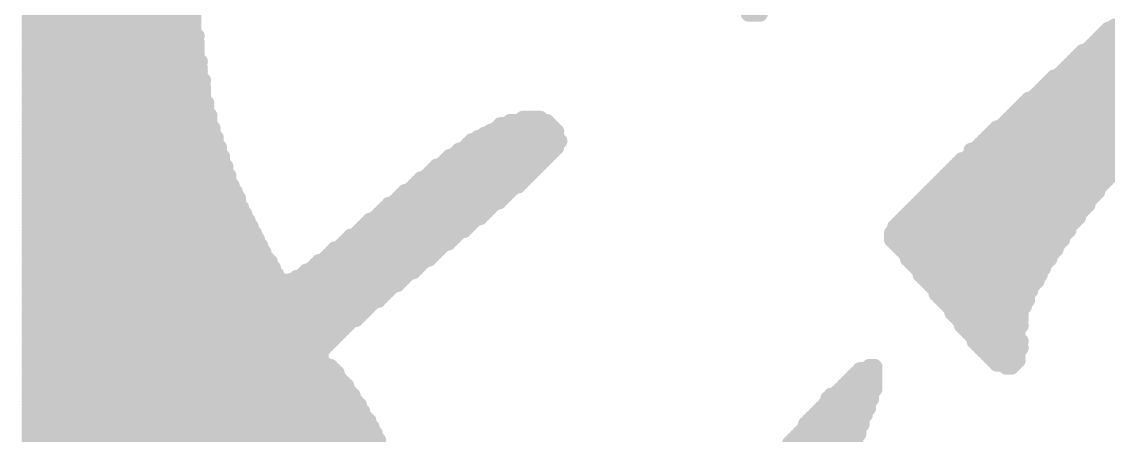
# Model space of a CAD drawing. Extents: x 0 to 224, y 0 to 219.
# Drawn here: x 11.029 to 14.498, y 37.059 to 38.379 of the extents above; entities that cross this region are included whole.
import ezdxf

# ---------------------------------------------------------------- set-up
doc = ezdxf.new("R2010")
doc.units = 0
doc.layers.add('2D_LINE_26', color=5, linetype='CONTINUOUS')

# ---------------------------------------------------------------- blocks, each defined once
blk = doc.blocks.new('SMOOTH_0$0508')
at = {"const_width": 0.0254}
blk.add_lwpolyline([(-0.0127, 0, 1), (0.0127, 0, 1)], format="xyb", close=True, dxfattribs=at)
blk = doc.blocks.new('DRAWING_1')
at = {"layer": '2D_LINE_26', "const_width": 0.0508}
for points in [[(-1.64592, 7.9248), (-1.13284, 7.9248)], [(0.65024, 7.9248), (0.6858, 7.9248)], [(-1.64592, 7.91464), (-1.12268, 7.91464)], [(-1.64592, 7.90448), (-1.12268, 7.90448)], [(-1.64592, 7.89432), (-1.12268, 7.89432)], [(-1.64592, 7.88416), (-1.12268, 7.88416)], [(-1.64592, 7.874), (-1.12268, 7.874)], [(-1.64592, 7.86384), (-1.12268, 7.86384)], [(-1.64592, 7.85368), (-1.11252, 7.85368)], [(1.778, 7.85368), (2.17932, 7.85368)], [(1.78816, 7.86384), (2.17932, 7.86384)], [(1.79832, 7.874), (2.18948, 7.874)], [(1.81864, 7.88416), (2.19964, 7.88416)], [(-1.64592, 7.84352), (-1.12268, 7.84352)], [(-1.64592, 7.83336), (-1.11252, 7.83336)], [(-1.64592, 7.8232), (-1.11252, 7.8232)], [(1.74752, 7.8232), (2.14884, 7.8232)], [(1.75768, 7.83336), (2.159, 7.83336)], [(1.76784, 7.84352), (2.16916, 7.84352)], [(-1.64592, 7.81304), (-1.11252, 7.81304)], [(-1.64592, 7.80288), (-1.11252, 7.80288)], [(-1.64592, 7.79272), (-1.11252, 7.79272)], [(-1.64592, 7.78256), (-1.11252, 7.78256)], [(1.69672, 7.78256), (2.1082, 7.78256)], [(1.70688, 7.79272), (2.11836, 7.79272)], [(1.71704, 7.80288), (2.12852, 7.80288)], [(1.73736, 7.81304), (2.13868, 7.81304)], [(-1.64592, 7.7724), (-1.10236, 7.7724)], [(-1.64592, 7.76224), (-1.11252, 7.76224)], [(-1.64592, 7.75208), (-1.10236, 7.75208)], [(1.66624, 7.75208), (2.08788, 7.75208)], [(1.6764, 7.76224), (2.09804, 7.76224)], [(1.68656, 7.7724), (2.09804, 7.7724)], [(-1.64592, 7.74192), (-1.10236, 7.74192)], [(-1.64592, 7.73176), (-1.10236, 7.73176)], [(-1.64592, 7.7216), (-1.10236, 7.7216)], [(1.6256, 7.7216), (2.0574, 7.7216)], [(1.64592, 7.73176), (2.06756, 7.73176)], [(1.65608, 7.74192), (2.07772, 7.74192)], [(-1.64592, 7.71144), (-1.0922, 7.71144)], [(-1.64592, 7.70128), (-1.10236, 7.70128)], [(-1.64592, 7.69112), (-1.0922, 7.69112)], [(-1.64592, 7.68096), (-1.0922, 7.68096)], [(1.58496, 7.68096), (2.02692, 7.68096)], [(1.59512, 7.69112), (2.03708, 7.69112)], [(1.60528, 7.70128), (2.03708, 7.70128)], [(1.61544, 7.71144), (2.04724, 7.71144)], [(-1.64592, 7.6708), (-1.0922, 7.6708)], [(-1.64592, 7.66064), (-1.0922, 7.66064)], [(-1.64592, 7.65048), (-1.0922, 7.65048)], [(1.54432, 7.65048), (1.99644, 7.65048)], [(1.56464, 7.66064), (2.0066, 7.66064)], [(1.5748, 7.6708), (2.01676, 7.6708)], [(-1.64592, 7.64032), (-1.08204, 7.64032)], [(-1.64592, 7.63016), (-1.08204, 7.63016)], [(-1.64592, 7.62), (-1.08204, 7.62)], [(-1.64592, 7.60984), (-1.08204, 7.60984)], [(1.50368, 7.60984), (1.96596, 7.60984)], [(1.51384, 7.62), (1.97612, 7.62)], [(1.524, 7.63016), (1.97612, 7.63016)], [(1.53416, 7.64032), (1.98628, 7.64032)], [(-1.64592, 7.59968), (-1.07188, 7.59968)], [(-1.64592, 7.58952), (-1.07188, 7.58952)], [(-1.64592, 7.57936), (-1.07188, 7.57936)], [(-0.11176, 7.57936), (0.00508, 7.57936)], [(-0.07112, 7.58952), (-0.01524, 7.58952)], [(1.4732, 7.57936), (1.93548, 7.57936)], [(1.48336, 7.58952), (1.94564, 7.58952)], [(1.49352, 7.59968), (1.9558, 7.59968)], [(-1.64592, 7.5692), (-1.07188, 7.5692)], [(-1.64592, 7.55904), (-1.06172, 7.55904)], [(-1.64592, 7.54888), (-1.06172, 7.54888)], [(-1.64592, 7.53872), (-1.06172, 7.53872)], [(-0.19304, 7.53872), (0.03556, 7.53872)], [(-0.17272, 7.54888), (0.03556, 7.54888)], [(-0.1524, 7.55904), (0.0254, 7.55904)], [(-0.14224, 7.5692), (0.01524, 7.5692)], [(1.4224, 7.53872), (1.905, 7.53872)], [(1.43256, 7.54888), (1.91516, 7.54888)], [(1.44272, 7.55904), (1.92532, 7.55904)], [(1.46304, 7.5692), (1.93548, 7.5692)], [(-1.64592, 7.52856), (-1.05156, 7.52856)], [(-1.64592, 7.5184), (-1.05156, 7.5184)], [(-1.64592, 7.50824), (-1.05156, 7.50824)], [(-0.24384, 7.50824), (0.03556, 7.50824)], [(-0.23368, 7.5184), (0.04572, 7.5184)], [(-0.21336, 7.52856), (0.03556, 7.52856)], [(1.39192, 7.50824), (1.87452, 7.50824)], [(1.40208, 7.5184), (1.88468, 7.5184)], [(1.41224, 7.52856), (1.89484, 7.52856)], [(-1.64592, 7.49808), (-1.0414, 7.49808)], [(-1.64592, 7.48792), (-1.0414, 7.48792)], [(-1.64592, 7.47776), (-1.0414, 7.47776)], [(-0.28448, 7.47776), (0.01524, 7.47776)], [(-0.27432, 7.48792), (0.0254, 7.48792)], [(-0.254, 7.49808), (0.03556, 7.49808)], [(1.36144, 7.48792), (1.86436, 7.48792)], [(1.36144, 7.47776), (1.8542, 7.47776)], [(1.38176, 7.49808), (1.87452, 7.49808)], [(-1.64592, 7.4676), (-1.03124, 7.4676)], [(-1.64592, 7.45744), (-1.03124, 7.45744)], [(-1.64592, 7.44728), (-1.03124, 7.44728)], [(-1.64592, 7.43712), (-1.02108, 7.43712)], [(-0.34544, 7.43712), (-0.0254, 7.43712)], [(-0.32512, 7.44728), (-0.01524, 7.44728)], [(-0.31496, 7.45744), (-0.00508, 7.45744)], [(-0.3048, 7.4676), (0.00508, 7.4676)], [(1.31064, 7.43712), (1.82372, 7.43712)], [(1.3208, 7.44728), (1.83388, 7.44728)], [(1.33096, 7.45744), (1.84404, 7.45744)], [(1.35128, 7.4676), (1.84404, 7.4676)], [(-1.64592, 7.42696), (-1.02108, 7.42696)], [(-1.64592, 7.4168), (-1.02108, 7.4168)], [(-1.64592, 7.40664), (-1.01092, 7.40664)], [(-0.37592, 7.40664), (-0.05588, 7.40664)], [(-0.36576, 7.4168), (-0.04572, 7.4168)], [(-0.3556, 7.42696), (-0.03556, 7.42696)], [(1.28016, 7.40664), (1.8034, 7.40664)], [(1.29032, 7.4168), (1.8034, 7.4168)], [(1.30048, 7.42696), (1.81356, 7.42696)], [(-1.64592, 7.39648), (-1.01092, 7.39648)], [(-1.64592, 7.38632), (-1.01092, 7.38632)], [(-1.64592, 7.37616), (-1.00076, 7.37616)], [(-1.64592, 7.366), (-1.00076, 7.366)], [(-0.42672, 7.366), (-0.10668, 7.366)], [(-0.41656, 7.37616), (-0.08636, 7.37616)], [(-0.4064, 7.38632), (-0.0762, 7.38632)], [(-0.39624, 7.39648), (-0.06604, 7.39648)], [(1.23952, 7.366), (1.76276, 7.366)], [(1.24968, 7.37616), (1.77292, 7.37616)], [(1.25984, 7.38632), (1.78308, 7.38632)], [(1.27, 7.39648), (1.79324, 7.39648)], [(-1.64592, 7.35584), (-0.9906, 7.35584)], [(-1.64592, 7.34568), (-0.9906, 7.34568)], [(-1.64592, 7.33552), (-0.98044, 7.33552)], [(-0.46736, 7.33552), (-0.13716, 7.33552)], [(-0.4572, 7.34568), (-0.127, 7.34568)], [(-0.44704, 7.35584), (-0.11684, 7.35584)], [(1.20904, 7.33552), (1.74244, 7.33552)], [(1.2192, 7.34568), (1.7526, 7.34568)], [(1.22936, 7.35584), (1.76276, 7.35584)], [(-1.64592, 7.32536), (-0.98044, 7.32536)], [(-1.64592, 7.3152), (-0.98044, 7.3152)], [(-1.64592, 7.30504), (-0.97028, 7.30504)], [(-0.508, 7.30504), (-0.1778, 7.30504)], [(-0.49784, 7.3152), (-0.16764, 7.3152)], [(-0.47752, 7.32536), (-0.14732, 7.32536)], [(1.17856, 7.30504), (1.72212, 7.30504)], [(1.18872, 7.3152), (1.73228, 7.3152)], [(1.19888, 7.32536), (1.73228, 7.32536)], [(-1.64592, 7.29488), (-0.97028, 7.29488)], [(-1.64592, 7.28472), (-0.96012, 7.28472)], [(-1.64592, 7.27456), (-0.96012, 7.27456)], [(-1.64592, 7.2644), (-0.94996, 7.2644)], [(-0.5588, 7.2644), (-0.2286, 7.2644)], [(-0.53848, 7.27456), (-0.20828, 7.27456)], [(-0.52832, 7.28472), (-0.19812, 7.28472)], [(-0.51816, 7.29488), (-0.18796, 7.29488)], [(1.13792, 7.2644), (1.69164, 7.2644)], [(1.14808, 7.27456), (1.7018, 7.27456)], [(1.15824, 7.28472), (1.7018, 7.28472)], [(1.1684, 7.29488), (1.71196, 7.29488)], [(-1.64592, 7.25424), (-0.94996, 7.25424)], [(-1.64592, 7.24408), (-0.9398, 7.24408)], [(-1.64592, 7.23392), (-0.9398, 7.23392)], [(-0.58928, 7.23392), (-0.25908, 7.23392)], [(-0.57912, 7.24408), (-0.24892, 7.24408)], [(-0.56896, 7.25424), (-0.23876, 7.25424)], [(1.1176, 7.24408), (1.67132, 7.24408)], [(1.1176, 7.23392), (1.67132, 7.23392)], [(1.12776, 7.25424), (1.68148, 7.25424)], [(-1.64592, 7.22376), (-0.92964, 7.22376)], [(-1.64592, 7.2136), (-0.92964, 7.2136)], [(-1.64592, 7.20344), (-0.91948, 7.20344)], [(-1.64592, 7.19328), (-0.91948, 7.19328)], [(-0.64008, 7.19328), (-0.30988, 7.19328)], [(-0.62992, 7.20344), (-0.29972, 7.20344)], [(-0.61976, 7.2136), (-0.28956, 7.2136)], [(-0.59944, 7.22376), (-0.2794, 7.22376)], [(1.10744, 7.22376), (1.66116, 7.22376)], [(1.10744, 7.2136), (1.651, 7.2136)], [(1.10744, 7.20344), (1.651, 7.20344)], [(1.1176, 7.19328), (1.64084, 7.19328)], [(-1.64592, 7.18312), (-0.90932, 7.18312)], [(-1.64592, 7.17296), (-0.90932, 7.17296)], [(-1.64592, 7.1628), (-0.89916, 7.1628)], [(-0.68072, 7.1628), (-0.35052, 7.1628)], [(-0.67056, 7.17296), (-0.34036, 7.17296)], [(-0.65024, 7.18312), (-0.3302, 7.18312)], [(1.12776, 7.18312), (1.63068, 7.18312)], [(1.13792, 7.17296), (1.63068, 7.17296)], [(1.14808, 7.1628), (1.62052, 7.1628)], [(-1.64592, 7.15264), (-0.89916, 7.15264)], [(-1.64592, 7.14248), (-0.889, 7.14248)], [(-1.64592, 7.13232), (-0.87884, 7.13232)], [(-1.64592, 7.12216), (-0.87884, 7.12216)], [(-0.73152, 7.12216), (-0.40132, 7.12216)], [(-0.72136, 7.13232), (-0.39116, 7.13232)], [(-0.70104, 7.14248), (-0.37084, 7.14248)], [(-0.69088, 7.15264), (-0.36068, 7.15264)], [(1.15824, 7.15264), (1.61036, 7.15264)], [(1.15824, 7.14248), (1.61036, 7.14248)], [(1.1684, 7.13232), (1.6002, 7.13232)], [(1.17856, 7.12216), (1.59004, 7.12216)], [(-1.64592, 7.112), (-0.86868, 7.112)], [(-1.64592, 7.10184), (-0.86868, 7.10184)], [(-1.64592, 7.09168), (-0.85852, 7.09168)], [(-0.77216, 7.09168), (-0.44196, 7.09168)], [(-0.762, 7.10184), (-0.42164, 7.10184)], [(-0.74168, 7.112), (-0.41148, 7.112)], [(1.18872, 7.112), (1.59004, 7.112)], [(1.19888, 7.10184), (1.57988, 7.10184)], [(1.19888, 7.09168), (1.57988, 7.09168)], [(-1.64592, 7.08152), (-0.85852, 7.08152)], [(-1.64592, 7.07136), (-0.8382, 7.07136)], [(-1.64592, 7.0612), (-0.47244, 7.0612)], [(-0.8128, 7.07136), (-0.46228, 7.07136)], [(-0.79248, 7.08152), (-0.45212, 7.08152)], [(1.20904, 7.08152), (1.56972, 7.08152)], [(1.2192, 7.07136), (1.56972, 7.07136)], [(1.22936, 7.0612), (1.55956, 7.0612)], [(-1.64592, 7.05104), (-0.49276, 7.05104)], [(-1.64592, 7.04088), (-0.50292, 7.04088)], [(-1.64592, 7.03072), (-0.51308, 7.03072)], [(-1.64592, 7.02056), (-0.52324, 7.02056)], [(1.23952, 7.05104), (1.5494, 7.05104)], [(1.24968, 7.04088), (1.5494, 7.04088)], [(1.24968, 7.03072), (1.53924, 7.03072)], [(1.25984, 7.02056), (1.53924, 7.02056)], [(-1.64592, 7.0104), (-0.5334, 7.0104)], [(-1.64592, 7.00024), (-0.55372, 7.00024)], [(-1.64592, 6.99008), (-0.56388, 6.99008)], [(1.27, 7.0104), (1.53924, 7.0104)], [(1.28016, 7.00024), (1.52908, 7.00024)], [(1.29032, 6.99008), (1.52908, 6.99008)], [(-1.64592, 6.97992), (-0.57404, 6.97992)], [(-1.64592, 6.96976), (-0.5842, 6.96976)], [(-1.64592, 6.9596), (-0.59436, 6.9596)], [(-1.64592, 6.94944), (-0.60452, 6.94944)], [(1.30048, 6.97992), (1.51892, 6.97992)], [(1.30048, 6.96976), (1.51892, 6.96976)], [(1.31064, 6.9596), (1.51892, 6.9596)], [(1.3208, 6.94944), (1.51892, 6.94944)], [(-1.64592, 6.93928), (-0.62484, 6.93928)], [(-1.64592, 6.92912), (-0.635, 6.92912)], [(-1.64592, 6.91896), (-0.64516, 6.91896)], [(1.33096, 6.93928), (1.50876, 6.93928)], [(1.33096, 6.92912), (1.51892, 6.92912)], [(1.34112, 6.91896), (1.50876, 6.91896)], [(-1.64592, 6.9088), (-0.65532, 6.9088)], [(-1.64592, 6.89864), (-0.66548, 6.89864)], [(-1.64592, 6.88848), (-0.67564, 6.88848)], [(1.35128, 6.9088), (1.50876, 6.9088)], [(1.36144, 6.89864), (1.50876, 6.89864)], [(1.3716, 6.88848), (1.50876, 6.88848)], [(-1.64592, 6.87832), (-0.6858, 6.87832)], [(-1.64592, 6.86816), (-0.69596, 6.86816)], [(-1.64592, 6.858), (-0.70612, 6.858)], [(-1.64592, 6.84784), (-0.71628, 6.84784)], [(1.3716, 6.87832), (1.51892, 6.87832)], [(1.38176, 6.86816), (1.50876, 6.86816)], [(1.39192, 6.858), (1.51892, 6.858)], [(1.40208, 6.84784), (1.50876, 6.84784)], [(-1.64592, 6.83768), (-0.71628, 6.83768)], [(-1.64592, 6.82752), (-0.71628, 6.82752)], [(-1.64592, 6.81736), (-0.71628, 6.81736)], [(1.41224, 6.83768), (1.50876, 6.83768)], [(1.4224, 6.82752), (1.50876, 6.82752)], [(1.43256, 6.81736), (1.50876, 6.81736)], [(-1.64592, 6.8072), (-0.70612, 6.8072)], [(-1.64592, 6.79704), (-0.6858, 6.79704)], [(-1.64592, 6.78688), (-0.67564, 6.78688)], [(-1.64592, 6.77672), (-0.66548, 6.77672)], [(0.99568, 6.77672), (1.05156, 6.77672)], [(1.00584, 6.78688), (1.05156, 6.78688)], [(1.03632, 6.79704), (1.05156, 6.79704)], [(1.44272, 6.8072), (1.4986, 6.8072)], [(1.4732, 6.79704), (1.48844, 6.79704)], [(-1.64592, 6.76656), (-0.66548, 6.76656)], [(-1.64592, 6.7564), (-0.65532, 6.7564)], [(-1.64592, 6.74624), (-0.64516, 6.74624)], [(0.9652, 6.74624), (1.05156, 6.74624)], [(0.97536, 6.7564), (1.05156, 6.7564)], [(0.98552, 6.76656), (1.05156, 6.76656)], [(-1.64592, 6.73608), (-0.635, 6.73608)], [(-1.64592, 6.72592), (-0.635, 6.72592)], [(-1.64592, 6.71576), (-0.62484, 6.71576)], [(0.93472, 6.71576), (1.0414, 6.71576)], [(0.94488, 6.72592), (1.05156, 6.72592)], [(0.95504, 6.73608), (1.05156, 6.73608)], [(-1.64592, 6.7056), (-0.61468, 6.7056)], [(-1.64592, 6.69544), (-0.61468, 6.69544)], [(-1.64592, 6.68528), (-0.60452, 6.68528)], [(-1.64592, 6.67512), (-0.59436, 6.67512)], [(0.89408, 6.67512), (1.03124, 6.67512)], [(0.90424, 6.69544), (1.0414, 6.69544)], [(0.90424, 6.68528), (1.03124, 6.68528)], [(0.9144, 6.7056), (1.0414, 6.7056)], [(-1.64592, 6.66496), (-0.59436, 6.66496)], [(-1.64592, 6.6548), (-0.5842, 6.6548)], [(-1.64592, 6.64464), (-0.5842, 6.64464)], [(0.8636, 6.64464), (1.02108, 6.64464)], [(0.87376, 6.6548), (1.02108, 6.6548)], [(0.88392, 6.66496), (1.03124, 6.66496)], [(-1.64592, 6.63448), (-0.57404, 6.63448)], [(-1.64592, 6.62432), (-0.56388, 6.62432)], [(-1.64592, 6.61416), (-0.56388, 6.61416)], [(-1.64592, 6.604), (-0.55372, 6.604)], [(0.83312, 6.61416), (1.01092, 6.61416)], [(0.83312, 6.604), (1.00076, 6.604)], [(0.84328, 6.62432), (1.01092, 6.62432)], [(0.85344, 6.63448), (1.01092, 6.63448)], [(-1.64592, 6.59384), (-0.55372, 6.59384)], [(-1.64592, 6.58368), (-0.54356, 6.58368)], [(-1.64592, 6.57352), (-0.54356, 6.57352)], [(0.80264, 6.57352), (0.9906, 6.57352)], [(0.8128, 6.58368), (1.00076, 6.58368)], [(0.82296, 6.59384), (1.00076, 6.59384)], [(-1.64592, 6.56336), (-0.5334, 6.56336)], [(-1.64592, 6.5532), (-0.5334, 6.5532)], [(0.78232, 6.5532), (0.98044, 6.5532)], [(0.79248, 6.56336), (0.9906, 6.56336)]]:
    blk.add_lwpolyline(points, dxfattribs=at)
at = {"layer": '2D_LINE_26'}
for p in [(-1.64592, 7.9248), (-1.13284, 7.9248), (0.65024, 7.9248), (0.6858, 7.9248), (-1.64592, 7.91464), (-1.64592, 7.90448), (-1.64592, 7.89432), (-1.12268, 7.91464), (-1.12268, 7.90448), (-1.12268, 7.89432), (-1.64592, 7.88416), (-1.64592, 7.874), (-1.64592, 7.86384), (-1.64592, 7.85368), (-1.12268, 7.88416), (-1.12268, 7.874), (-1.12268, 7.86384), (-1.11252, 7.85368), (1.778, 7.85368), (1.78816, 7.86384), (1.79832, 7.874), (1.81864, 7.88416), (-1.64592, 7.84352), (-1.64592, 7.83336), (-1.64592, 7.8232), (-1.12268, 7.84352), (-1.11252, 7.83336), (-1.11252, 7.8232), (1.74752, 7.8232), (1.75768, 7.83336), (1.76784, 7.84352), (-1.64592, 7.81304), (-1.64592, 7.80288), (-1.64592, 7.79272), (-1.64592, 7.78256), (-1.11252, 7.81304), (-1.11252, 7.80288), (-1.11252, 7.79272), (-1.11252, 7.78256), (1.69672, 7.78256), (1.70688, 7.79272), (1.71704, 7.80288), (1.73736, 7.81304), (-1.64592, 7.7724), (-1.64592, 7.76224), (-1.64592, 7.75208), (-1.11252, 7.76224), (-1.10236, 7.7724), (-1.10236, 7.75208), (1.66624, 7.75208), (1.6764, 7.76224), (1.68656, 7.7724), (-1.64592, 7.74192), (-1.64592, 7.73176), (-1.64592, 7.7216), (-1.10236, 7.74192), (-1.10236, 7.73176), (-1.10236, 7.7216), (1.6256, 7.7216), (1.64592, 7.73176), (1.65608, 7.74192), (-1.64592, 7.71144), (-1.64592, 7.70128), (-1.64592, 7.69112), (-1.64592, 7.68096), (-1.10236, 7.70128), (-1.0922, 7.71144), (-1.0922, 7.69112), (-1.0922, 7.68096), (1.58496, 7.68096), (1.59512, 7.69112), (1.60528, 7.70128), (1.61544, 7.71144), (-1.64592, 7.6708), (-1.64592, 7.66064), (-1.64592, 7.65048), (-1.0922, 7.6708), (-1.0922, 7.66064), (-1.0922, 7.65048), (1.54432, 7.65048), (1.56464, 7.66064), (1.5748, 7.6708), (-1.64592, 7.64032), (-1.64592, 7.63016), (-1.64592, 7.62), (-1.64592, 7.60984), (-1.08204, 7.64032), (-1.08204, 7.63016), (-1.08204, 7.62), (-1.08204, 7.60984), (1.50368, 7.60984), (1.51384, 7.62), (1.524, 7.63016), (1.53416, 7.64032), (-1.64592, 7.59968), (-1.64592, 7.58952), (-1.64592, 7.57936), (-1.07188, 7.59968), (-1.07188, 7.58952), (-1.07188, 7.57936), (-0.11176, 7.57936), (-0.07112, 7.58952), (-0.01524, 7.58952), (0.00508, 7.57936), (1.4732, 7.57936), (1.48336, 7.58952), (1.49352, 7.59968), (-1.64592, 7.5692), (-1.64592, 7.55904), (-1.64592, 7.54888), (-1.64592, 7.53872), (-1.07188, 7.5692), (-1.06172, 7.55904), (-1.06172, 7.54888), (-1.06172, 7.53872), (-0.19304, 7.53872), (-0.17272, 7.54888), (-0.1524, 7.55904), (-0.14224, 7.5692), (0.01524, 7.5692), (0.0254, 7.55904), (0.03556, 7.54888), (0.03556, 7.53872), (1.4224, 7.53872), (1.43256, 7.54888), (1.44272, 7.55904), (1.46304, 7.5692), (-1.64592, 7.52856), (-1.64592, 7.5184), (-1.64592, 7.50824), (-1.05156, 7.52856), (-1.05156, 7.5184), (-1.05156, 7.50824), (-0.24384, 7.50824), (-0.23368, 7.5184), (-0.21336, 7.52856), (0.03556, 7.52856), (0.03556, 7.50824), (0.04572, 7.5184), (1.39192, 7.50824), (1.40208, 7.5184), (1.41224, 7.52856), (-1.64592, 7.49808), (-1.64592, 7.48792), (-1.64592, 7.47776), (-1.0414, 7.49808), (-1.0414, 7.48792), (-1.0414, 7.47776), (-0.28448, 7.47776), (-0.27432, 7.48792), (-0.254, 7.49808), (0.01524, 7.47776), (0.0254, 7.48792), (0.03556, 7.49808), (1.36144, 7.48792), (1.36144, 7.47776), (1.38176, 7.49808), (-1.64592, 7.4676), (-1.64592, 7.45744), (-1.64592, 7.44728), (-1.64592, 7.43712), (-1.03124, 7.4676), (-1.03124, 7.45744), (-1.03124, 7.44728), (-1.02108, 7.43712), (-0.34544, 7.43712), (-0.32512, 7.44728), (-0.31496, 7.45744), (-0.3048, 7.4676), (-0.0254, 7.43712), (-0.01524, 7.44728), (-0.00508, 7.45744), (0.00508, 7.4676), (1.31064, 7.43712), (1.3208, 7.44728), (1.33096, 7.45744), (1.35128, 7.4676), (1.82372, 7.43712), (-1.64592, 7.42696), (-1.64592, 7.4168), (-1.64592, 7.40664), (-1.02108, 7.42696), (-1.02108, 7.4168), (-1.01092, 7.40664), (-0.37592, 7.40664), (-0.36576, 7.4168), (-0.3556, 7.42696), (-0.05588, 7.40664), (-0.04572, 7.4168), (-0.03556, 7.42696), (1.28016, 7.40664), (1.29032, 7.4168), (1.30048, 7.42696), (1.8034, 7.4168), (1.8034, 7.40664), (1.81356, 7.42696), (-1.64592, 7.39648), (-1.64592, 7.38632), (-1.64592, 7.37616), (-1.64592, 7.366), (-1.01092, 7.39648), (-1.01092, 7.38632), (-1.00076, 7.37616), (-1.00076, 7.366), (-0.42672, 7.366), (-0.41656, 7.37616), (-0.4064, 7.38632), (-0.39624, 7.39648), (-0.10668, 7.366), (-0.08636, 7.37616), (-0.0762, 7.38632), (-0.06604, 7.39648), (1.23952, 7.366), (1.24968, 7.37616), (1.25984, 7.38632), (1.27, 7.39648), (1.76276, 7.366), (1.77292, 7.37616), (1.78308, 7.38632), (1.79324, 7.39648), (-1.64592, 7.35584), (-1.64592, 7.34568), (-1.64592, 7.33552), (-0.9906, 7.35584), (-0.9906, 7.34568), (-0.98044, 7.33552), (-0.46736, 7.33552), (-0.4572, 7.34568), (-0.44704, 7.35584), (-0.13716, 7.33552), (-0.127, 7.34568), (-0.11684, 7.35584), (1.20904, 7.33552), (1.2192, 7.34568), (1.22936, 7.35584), (1.74244, 7.33552), (1.7526, 7.34568), (1.76276, 7.35584), (-1.64592, 7.32536), (-1.64592, 7.3152), (-1.64592, 7.30504), (-0.98044, 7.32536), (-0.98044, 7.3152), (-0.97028, 7.30504), (-0.508, 7.30504), (-0.49784, 7.3152), (-0.47752, 7.32536), (-0.1778, 7.30504), (-0.16764, 7.3152), (-0.14732, 7.32536), (1.17856, 7.30504), (1.18872, 7.3152), (1.19888, 7.32536), (1.72212, 7.30504), (1.73228, 7.32536), (1.73228, 7.3152), (-1.64592, 7.29488), (-1.64592, 7.28472), (-1.64592, 7.27456), (-1.64592, 7.2644), (-0.97028, 7.29488), (-0.96012, 7.28472), (-0.96012, 7.27456), (-0.94996, 7.2644), (-0.5588, 7.2644), (-0.53848, 7.27456), (-0.52832, 7.28472), (-0.51816, 7.29488), (-0.2286, 7.2644), (-0.20828, 7.27456), (-0.19812, 7.28472), (-0.18796, 7.29488), (1.13792, 7.2644), (1.14808, 7.27456), (1.15824, 7.28472), (1.1684, 7.29488), (1.69164, 7.2644), (1.7018, 7.28472), (1.7018, 7.27456), (1.71196, 7.29488), (-1.64592, 7.25424), (-1.64592, 7.24408), (-1.64592, 7.23392), (-0.94996, 7.25424), (-0.9398, 7.24408), (-0.9398, 7.23392), (-0.58928, 7.23392), (-0.57912, 7.24408), (-0.56896, 7.25424), (-0.25908, 7.23392), (-0.24892, 7.24408), (-0.23876, 7.25424), (1.1176, 7.24408), (1.1176, 7.23392), (1.12776, 7.25424), (1.67132, 7.24408), (1.67132, 7.23392), (1.68148, 7.25424), (-1.64592, 7.22376), (-1.64592, 7.2136), (-1.64592, 7.20344), (-1.64592, 7.19328), (-0.92964, 7.22376), (-0.92964, 7.2136), (-0.91948, 7.20344), (-0.91948, 7.19328), (-0.64008, 7.19328), (-0.62992, 7.20344), (-0.61976, 7.2136), (-0.59944, 7.22376), (-0.30988, 7.19328), (-0.29972, 7.20344), (-0.28956, 7.2136), (-0.2794, 7.22376), (1.10744, 7.22376), (1.10744, 7.2136), (1.10744, 7.20344), (1.1176, 7.19328), (1.64084, 7.19328), (1.651, 7.2136), (1.651, 7.20344), (1.66116, 7.22376), (-1.64592, 7.18312), (-1.64592, 7.17296), (-1.64592, 7.1628), (-0.90932, 7.18312), (-0.90932, 7.17296), (-0.89916, 7.1628), (-0.68072, 7.1628), (-0.67056, 7.17296), (-0.65024, 7.18312), (-0.35052, 7.1628), (-0.34036, 7.17296), (-0.3302, 7.18312), (1.12776, 7.18312), (1.13792, 7.17296), (1.14808, 7.1628), (1.62052, 7.1628), (1.63068, 7.18312), (1.63068, 7.17296), (-1.64592, 7.15264), (-1.64592, 7.14248), (-1.64592, 7.13232), (-1.64592, 7.12216), (-0.89916, 7.15264), (-0.889, 7.14248), (-0.87884, 7.13232), (-0.87884, 7.12216), (-0.73152, 7.12216), (-0.72136, 7.13232), (-0.70104, 7.14248), (-0.69088, 7.15264), (-0.40132, 7.12216), (-0.39116, 7.13232), (-0.37084, 7.14248), (-0.36068, 7.15264), (1.15824, 7.15264), (1.15824, 7.14248), (1.1684, 7.13232), (1.17856, 7.12216), (1.59004, 7.12216), (1.6002, 7.13232), (1.61036, 7.15264), (1.61036, 7.14248), (-1.64592, 7.112), (-1.64592, 7.10184), (-1.64592, 7.09168), (-0.86868, 7.112), (-0.86868, 7.10184), (-0.85852, 7.09168), (-0.77216, 7.09168), (-0.762, 7.10184), (-0.74168, 7.112), (-0.44196, 7.09168), (-0.42164, 7.10184), (-0.41148, 7.112), (1.18872, 7.112), (1.19888, 7.10184), (1.19888, 7.09168), (1.57988, 7.10184), (1.57988, 7.09168), (1.59004, 7.112), (-1.64592, 7.08152), (-1.64592, 7.07136), (-1.64592, 7.0612), (-0.85852, 7.08152), (-0.8382, 7.07136), (-0.8128, 7.07136), (-0.79248, 7.08152), (-0.47244, 7.0612), (-0.46228, 7.07136), (-0.45212, 7.08152), (1.20904, 7.08152), (1.2192, 7.07136), (1.22936, 7.0612), (1.55956, 7.0612), (1.56972, 7.08152), (1.56972, 7.07136), (-1.64592, 7.05104), (-1.64592, 7.04088), (-1.64592, 7.03072), (-1.64592, 7.02056), (-0.52324, 7.02056), (-0.51308, 7.03072), (-0.50292, 7.04088), (-0.49276, 7.05104), (1.23952, 7.05104), (1.24968, 7.04088), (1.24968, 7.03072), (1.25984, 7.02056), (1.53924, 7.03072), (1.53924, 7.02056), (1.5494, 7.05104), (1.5494, 7.04088), (-1.64592, 7.0104), (-1.64592, 7.00024), (-1.64592, 6.99008), (-0.56388, 6.99008), (-0.55372, 7.00024), (-0.5334, 7.0104), (1.27, 7.0104), (1.28016, 7.00024), (1.29032, 6.99008), (1.52908, 7.00024), (1.52908, 6.99008), (1.53924, 7.0104), (-1.64592, 6.97992), (-1.64592, 6.96976), (-1.64592, 6.9596), (-1.64592, 6.94944), (-0.60452, 6.94944), (-0.59436, 6.9596), (-0.5842, 6.96976), (-0.57404, 6.97992), (1.30048, 6.97992), (1.30048, 6.96976), (1.31064, 6.9596), (1.3208, 6.94944), (1.51892, 6.97992), (1.51892, 6.96976), (1.51892, 6.9596), (1.51892, 6.94944), (-1.64592, 6.93928), (-1.64592, 6.92912), (-1.64592, 6.91896), (-0.64516, 6.91896), (-0.635, 6.92912), (-0.62484, 6.93928), (1.33096, 6.93928), (1.33096, 6.92912), (1.34112, 6.91896), (1.50876, 6.93928), (1.50876, 6.91896), (1.51892, 6.92912), (-1.64592, 6.9088), (-1.64592, 6.89864), (-1.64592, 6.88848), (-0.67564, 6.88848), (-0.66548, 6.89864), (-0.65532, 6.9088), (1.35128, 6.9088), (1.36144, 6.89864), (1.3716, 6.88848), (1.50876, 6.9088), (1.50876, 6.89864), (1.50876, 6.88848), (-1.64592, 6.87832), (-1.64592, 6.86816), (-1.64592, 6.858), (-1.64592, 6.84784), (-0.71628, 6.84784), (-0.70612, 6.858), (-0.69596, 6.86816), (-0.6858, 6.87832), (1.3716, 6.87832), (1.38176, 6.86816), (1.39192, 6.858), (1.40208, 6.84784), (1.50876, 6.86816), (1.50876, 6.84784), (1.51892, 6.87832), (1.51892, 6.858), (-1.64592, 6.83768), (-1.64592, 6.82752), (-1.64592, 6.81736), (-0.71628, 6.83768), (-0.71628, 6.82752), (-0.71628, 6.81736), (1.41224, 6.83768), (1.4224, 6.82752), (1.43256, 6.81736), (1.50876, 6.83768), (1.50876, 6.82752), (1.50876, 6.81736), (-1.64592, 6.8072), (-1.64592, 6.79704), (-1.64592, 6.78688), (-1.64592, 6.77672), (-0.70612, 6.8072), (-0.6858, 6.79704), (-0.67564, 6.78688), (-0.66548, 6.77672), (0.99568, 6.77672), (1.00584, 6.78688), (1.03632, 6.79704), (1.05156, 6.79704), (1.05156, 6.78688), (1.05156, 6.77672), (1.44272, 6.8072), (1.4732, 6.79704), (1.48844, 6.79704), (1.4986, 6.8072), (-1.64592, 6.76656), (-1.64592, 6.7564), (-1.64592, 6.74624), (-0.66548, 6.76656), (-0.65532, 6.7564), (-0.64516, 6.74624), (0.9652, 6.74624), (0.97536, 6.7564), (0.98552, 6.76656), (1.05156, 6.76656), (1.05156, 6.7564), (1.05156, 6.74624), (-1.64592, 6.73608), (-1.64592, 6.72592), (-1.64592, 6.71576), (-0.635, 6.73608), (-0.635, 6.72592), (-0.62484, 6.71576), (0.93472, 6.71576), (0.94488, 6.72592), (0.95504, 6.73608), (1.0414, 6.71576), (1.05156, 6.73608), (1.05156, 6.72592), (-1.64592, 6.7056), (-1.64592, 6.69544), (-1.64592, 6.68528), (-1.64592, 6.67512), (-0.61468, 6.7056), (-0.61468, 6.69544), (-0.60452, 6.68528), (-0.59436, 6.67512), (0.89408, 6.67512), (0.90424, 6.69544), (0.90424, 6.68528), (0.9144, 6.7056), (1.03124, 6.68528), (1.03124, 6.67512), (1.0414, 6.7056), (1.0414, 6.69544), (-1.64592, 6.66496), (-1.64592, 6.6548), (-1.64592, 6.64464), (-0.59436, 6.66496), (-0.5842, 6.6548), (-0.5842, 6.64464), (0.8636, 6.64464), (0.87376, 6.6548), (0.88392, 6.66496), (1.02108, 6.6548), (1.02108, 6.64464), (1.03124, 6.66496), (-1.64592, 6.63448), (-1.64592, 6.62432), (-1.64592, 6.61416), (-1.64592, 6.604), (-0.57404, 6.63448), (-0.56388, 6.62432), (-0.56388, 6.61416), (-0.55372, 6.604), (0.83312, 6.61416), (0.83312, 6.604), (0.84328, 6.62432), (0.85344, 6.63448), (1.00076, 6.604), (1.01092, 6.63448), (1.01092, 6.62432), (1.01092, 6.61416), (-1.64592, 6.59384), (-1.64592, 6.58368), (-1.64592, 6.57352), (-0.55372, 6.59384), (-0.54356, 6.58368), (-0.54356, 6.57352), (0.80264, 6.57352), (0.8128, 6.58368), (0.82296, 6.59384), (0.9906, 6.57352), (1.00076, 6.59384), (1.00076, 6.58368), (-1.64592, 6.56336), (-1.64592, 6.5532), (-0.5334, 6.56336), (-0.5334, 6.5532), (0.78232, 6.5532), (0.79248, 6.56336), (0.98044, 6.5532), (0.9906, 6.56336)]:
    blk.add_blockref('SMOOTH_0$0508', p, dxfattribs=at)

msp = doc.modelspace()

# ---------------------------------------------------------------- block references
msp.add_blockref('DRAWING_1', (12.7, 30.48))

doc.saveas('drawing.dxf')
